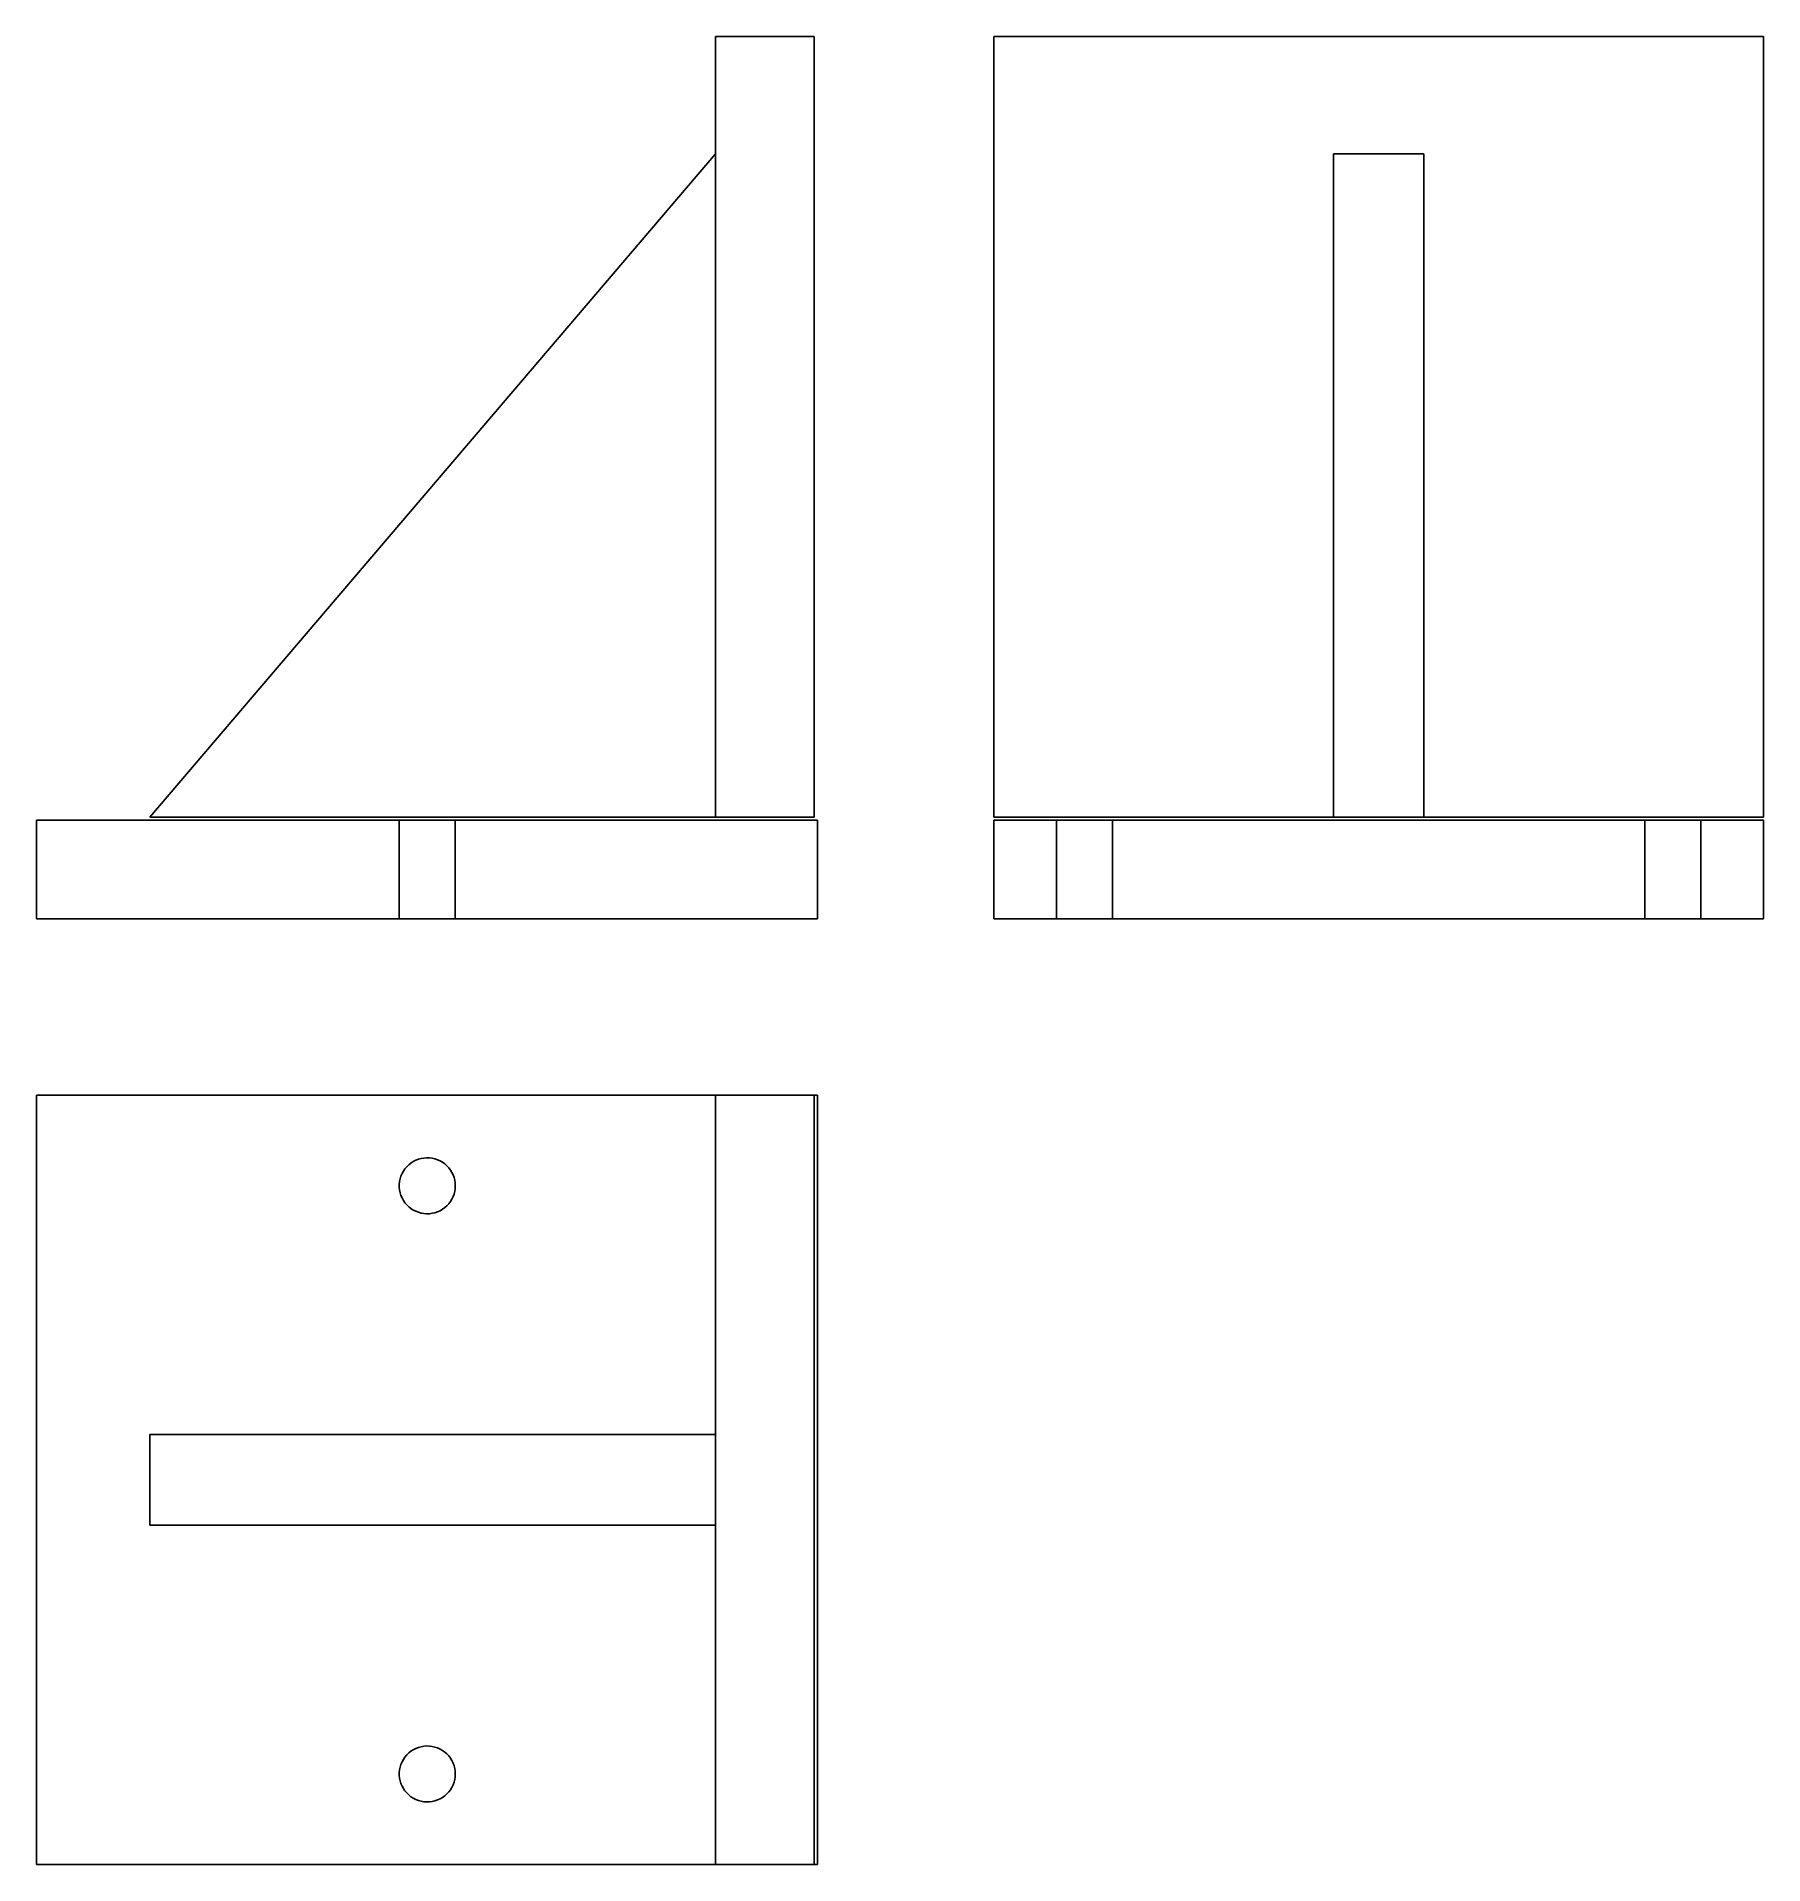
# Model space of a CAD drawing. Extents: x 0 to 1.19, y 0 to 1.26.
import ezdxf

# ---------------------------------------------------------------- set-up
doc = ezdxf.new("R2010")
doc.units = 0
doc.linetypes.add('HIDDEN', pattern=[0.030469, 0.020323, -0.010146])
for name, color, linetype in [('FRONT', 7, 'CONTINUOUS'), ('FRONT_HID', 7, 'HIDDEN'), ('LEFT', 7, 'CONTINUOUS'), ('LEFT_HID', 7, 'HIDDEN'), ('TOP', 7, 'CONTINUOUS'), ('TOP_HID', 7, 'HIDDEN')]:
    doc.layers.add(name, color=color, linetype=linetype)

msp = doc.modelspace()

# ---------------------------------------------------------------- linework, layer by layer
at = {"layer": 'FRONT'}
for p, q in [((0.536842, 1.2625), (0.46875, 1.2625)), ((0.46875, 1.2625), (0.46875, 1.183059)), ((0.536842, 0.723437), (0.536842, 1.2625)), ((0.46875, 1.181578), (0.078125, 0.723438)), ((0.46875, 1.183059), (0.46875, 0.723437)), ((0, 0.721217), (0, 0.653125)), ((0.079441, 0.721217), (0, 0.721217)), ((0.078125, 0.723437), (0.46875, 0.723437)), ((0.47097, 0.721217), (0.079441, 0.721217)), ((0.46875, 0.723437), (0.536842, 0.723437)), ((0.539062, 0.721217), (0.47097, 0.721217)), ((0.539062, 0.653125), (0.539062, 0.721217)), ((0, 0.653125), (0.539062, 0.653125))]:
    msp.add_line(p, q, dxfattribs=at)
at = {"layer": 'FRONT_HID', "linetype": 'HIDDEN'}
for p, q in [((0.46875, 1.183059), (0.46875, 1.181578)), ((0.46875, 1.183059), (0.46875, 1.181578)), ((0.46875, 1.183059), (0.46875, 1.181578)), ((0.46875, 1.181578), (0.46875, 0.723437)), ((0.46875, 0.723437), (0.46875, 1.181578)), ((0.289062, 0.721217), (0.250411, 0.721217)), ((0.250411, 0.721217), (0.289062, 0.721217)), ((0.289062, 0.721217), (0.250411, 0.721217)), ((0.250411, 0.721217), (0.289062, 0.721217)), ((0.250411, 0.653125), (0.250411, 0.721217)), ((0.250411, 0.653125), (0.250411, 0.721217)), ((0.289062, 0.721217), (0.289062, 0.653125)), ((0.289062, 0.721217), (0.289062, 0.653125)), ((0.46875, 0.723437), (0.471135, 0.723437)), ((0.46875, 0.723437), (0.471135, 0.723437)), ((0.46875, 0.723437), (0.471135, 0.723437)), ((0.471135, 0.723437), (0.536842, 0.723437)), ((0.471135, 0.723437), (0.536842, 0.723437)), ((0.471135, 0.723437), (0.536842, 0.723437)), ((0.289062, 0.653125), (0.250411, 0.653125)), ((0.250411, 0.653125), (0.289062, 0.653125)), ((0.289062, 0.653125), (0.250411, 0.653125)), ((0.250411, 0.653125), (0.289062, 0.653125))]:
    msp.add_line(p, q, dxfattribs=at)
at = {"layer": 'LEFT'}
for p, q in [((0.660937, 1.2625), (0.660937, 1.183059)), ((0.895312, 1.2625), (0.660937, 1.2625)), ((0.926562, 1.2625), (0.895312, 1.2625)), ((0.926562, 1.2625), (0.957812, 1.2625)), ((0.957812, 1.2625), (1.192187, 1.2625)), ((1.192187, 1.2625), (1.192187, 1.183059)), ((0.660937, 1.183059), (0.660938, 0.723437)), ((0.895312, 1.181578), (0.895313, 0.723438)), ((0.926562, 1.181578), (0.895312, 1.181578)), ((0.957812, 1.181578), (0.926562, 1.181578)), ((0.957812, 1.181578), (0.957813, 0.723438)), ((1.192187, 1.183059), (1.192188, 0.723437)), ((0.895312, 0.723437), (0.660937, 0.723437)), ((0.895312, 0.721217), (0.660937, 0.721217)), ((0.660937, 0.721217), (0.660937, 0.653125)), ((0.926562, 0.723437), (0.895312, 0.723437)), ((0.926562, 0.721217), (0.895312, 0.721217)), ((0.926562, 0.723437), (0.957812, 0.723437)), ((0.926562, 0.721217), (0.957812, 0.721217)), ((0.957812, 0.723437), (1.192187, 0.723437)), ((0.957812, 0.721217), (1.192187, 0.721217)), ((1.192187, 0.721217), (1.192187, 0.653125)), ((0.895312, 0.653125), (0.660937, 0.653125)), ((0.926562, 0.653125), (0.895312, 0.653125)), ((0.926562, 0.653125), (0.957812, 0.653125)), ((0.957812, 0.653125), (1.192187, 0.653125))]:
    msp.add_line(p, q, dxfattribs=at)
at = {"layer": 'LEFT_HID', "linetype": 'HIDDEN'}
for p, q in [((0.660937, 0.723437), (0.660937, 1.2625)), ((1.192187, 0.723437), (1.192187, 1.2625)), ((0.723437, 0.721217), (0.704112, 0.721217)), ((0.704112, 0.721217), (0.742763, 0.721217)), ((0.704112, 0.653125), (0.704112, 0.721217)), ((0.742763, 0.721217), (0.723437, 0.721217)), ((0.742763, 0.653125), (0.742763, 0.721217)), ((1.129687, 0.721217), (1.110362, 0.721217)), ((1.110362, 0.721217), (1.149013, 0.721217)), ((1.110362, 0.653125), (1.110362, 0.721217)), ((1.149013, 0.721217), (1.129687, 0.721217)), ((1.149013, 0.653125), (1.149013, 0.721217)), ((0.723437, 0.653125), (0.704112, 0.653125)), ((0.704112, 0.653125), (0.742763, 0.653125)), ((0.742763, 0.653125), (0.723437, 0.653125)), ((1.129687, 0.653125), (1.110362, 0.653125)), ((1.110362, 0.653125), (1.149013, 0.653125)), ((1.149013, 0.653125), (1.129687, 0.653125))]:
    msp.add_line(p, q, dxfattribs=at)
at = {"layer": 'TOP'}
for p, q in [((0, 0.296875), (0, 0.53125)), ((0.079441, 0.53125), (0, 0.53125)), ((0.46875, 0.53125), (0.079441, 0.53125)), ((0.536842, 0.53125), (0.46875, 0.53125)), ((0.46875, 0.296875), (0.46875, 0.53125)), ((0.536842, 0.296875), (0.536842, 0.53125)), ((0.539062, 0.53125), (0.536842, 0.53125)), ((0.539062, 0.296875), (0.539062, 0.53125)), ((0.254332, 0.480419), (0.253246, 0.478827)), ((0.25557, 0.481895), (0.254332, 0.480419)), ((0.256949, 0.48324), (0.25557, 0.481895)), ((0.258456, 0.484441), (0.256949, 0.48324)), ((0.260074, 0.485487), (0.258456, 0.484441)), ((0.261788, 0.486365), (0.260074, 0.485487)), ((0.263582, 0.487069), (0.261788, 0.486365)), ((0.265436, 0.487591), (0.263582, 0.487069)), ((0.267334, 0.487926), (0.265436, 0.487591)), ((0.269255, 0.48807), (0.267334, 0.487926)), ((0.271181, 0.488022), (0.269255, 0.48807)), ((0.273093, 0.487782), (0.271181, 0.488022)), ((0.274971, 0.487353), (0.273093, 0.487782)), ((0.276797, 0.48674), (0.274971, 0.487353)), ((0.278553, 0.485947), (0.276797, 0.48674)), ((0.280222, 0.484984), (0.278553, 0.485947)), ((0.281786, 0.483859), (0.280222, 0.484984)), ((0.283231, 0.482585), (0.281786, 0.483859)), ((0.284541, 0.481172), (0.283231, 0.482585)), ((0.285704, 0.479637), (0.284541, 0.481172)), ((0.250627, 0.47163), (0.250435, 0.469713)), ((0.250435, 0.469713), (0.250435, 0.467787)), ((0.250435, 0.467787), (0.250627, 0.46587)), ((0.251009, 0.473519), (0.250627, 0.47163)), ((0.251577, 0.47536), (0.251009, 0.473519)), ((0.252325, 0.477135), (0.251577, 0.47536)), ((0.253246, 0.478827), (0.252325, 0.477135)), ((0.286709, 0.477993), (0.285704, 0.479637)), ((0.287545, 0.476257), (0.286709, 0.477993)), ((0.288204, 0.474446), (0.287545, 0.476257)), ((0.288679, 0.472579), (0.288204, 0.474446)), ((0.288966, 0.470674), (0.288679, 0.472579)), ((0.289062, 0.46875), (0.288966, 0.470674)), ((0.288966, 0.466826), (0.289062, 0.46875)), ((0.250627, 0.46587), (0.251009, 0.463981)), ((0.251009, 0.463981), (0.251577, 0.46214)), ((0.251577, 0.46214), (0.252325, 0.460365)), ((0.252325, 0.460365), (0.253246, 0.458673)), ((0.253246, 0.458673), (0.254332, 0.457081)), ((0.254332, 0.457081), (0.25557, 0.455605)), ((0.25557, 0.455605), (0.256949, 0.45426)), ((0.281786, 0.453641), (0.283231, 0.454915)), ((0.283231, 0.454915), (0.284541, 0.456328)), ((0.284541, 0.456328), (0.285704, 0.457863)), ((0.285704, 0.457863), (0.286709, 0.459507)), ((0.286709, 0.459507), (0.287545, 0.461243)), ((0.287545, 0.461243), (0.288204, 0.463054)), ((0.288204, 0.463054), (0.288679, 0.464921)), ((0.288679, 0.464921), (0.288966, 0.466826)), ((0.256949, 0.45426), (0.258456, 0.453059)), ((0.258456, 0.453059), (0.260074, 0.452013)), ((0.260074, 0.452013), (0.261788, 0.451135)), ((0.261788, 0.451135), (0.263582, 0.450431)), ((0.263582, 0.450431), (0.265436, 0.449909)), ((0.265436, 0.449909), (0.267334, 0.449574)), ((0.267334, 0.449574), (0.269255, 0.44943)), ((0.269255, 0.44943), (0.271181, 0.449478)), ((0.271181, 0.449478), (0.273093, 0.449718)), ((0.273093, 0.449718), (0.274971, 0.450147)), ((0.274971, 0.450147), (0.276797, 0.45076)), ((0.276797, 0.45076), (0.278553, 0.451553)), ((0.278553, 0.451553), (0.280222, 0.452516)), ((0.280222, 0.452516), (0.281786, 0.453641)), ((0, 0.265625), (0, 0.296875)), ((0.078125, 0.265625), (0.078125, 0.296875)), ((0.46875, 0.296875), (0.078125, 0.296875)), ((0.46875, 0.265625), (0.46875, 0.296875)), ((0.536842, 0.265625), (0.536842, 0.296875)), ((0.539062, 0.265625), (0.539062, 0.296875)), ((0, 0.265625), (0, 0.234375)), ((0.078125, 0.265625), (0.078125, 0.234375)), ((0.46875, 0.265625), (0.46875, 0.234375)), ((0.536842, 0.265625), (0.536842, 0.234375)), ((0.539062, 0.265625), (0.539062, 0.234375)), ((0, 0.234375), (0, 0)), ((0.46875, 0.234375), (0.078125, 0.234375)), ((0.46875, 0.234375), (0.46875, 0)), ((0.536842, 0.234375), (0.536842, 0)), ((0.539062, 0.234375), (0.539062, 0)), ((0.256949, 0.07699), (0.25557, 0.075645)), ((0.258456, 0.078191), (0.256949, 0.07699)), ((0.260074, 0.079237), (0.258456, 0.078191)), ((0.261788, 0.080115), (0.260074, 0.079237)), ((0.263582, 0.080819), (0.261788, 0.080115)), ((0.265436, 0.081341), (0.263582, 0.080819)), ((0.267334, 0.081676), (0.265436, 0.081341)), ((0.269255, 0.08182), (0.267334, 0.081676)), ((0.271181, 0.081772), (0.269255, 0.08182)), ((0.273093, 0.081532), (0.271181, 0.081772)), ((0.274971, 0.081103), (0.273093, 0.081532)), ((0.276797, 0.08049), (0.274971, 0.081103)), ((0.278553, 0.079697), (0.276797, 0.08049)), ((0.280222, 0.078734), (0.278553, 0.079697)), ((0.281786, 0.077609), (0.280222, 0.078734)), ((0.283231, 0.076335), (0.281786, 0.077609)), ((0.284541, 0.074922), (0.283231, 0.076335)), ((0.250627, 0.06538), (0.250435, 0.063463)), ((0.250435, 0.063463), (0.250435, 0.061537)), ((0.251009, 0.067269), (0.250627, 0.06538)), ((0.251577, 0.06911), (0.251009, 0.067269)), ((0.252325, 0.070885), (0.251577, 0.06911)), ((0.253246, 0.072577), (0.252325, 0.070885)), ((0.254332, 0.074169), (0.253246, 0.072577)), ((0.25557, 0.075645), (0.254332, 0.074169)), ((0.285704, 0.073387), (0.284541, 0.074922)), ((0.286709, 0.071743), (0.285704, 0.073387)), ((0.287545, 0.070007), (0.286709, 0.071743)), ((0.288204, 0.068196), (0.287545, 0.070007)), ((0.288679, 0.066329), (0.288204, 0.068196)), ((0.288966, 0.064424), (0.288679, 0.066329)), ((0.289062, 0.0625), (0.288966, 0.064424)), ((0.250435, 0.061537), (0.250627, 0.05962)), ((0.250627, 0.05962), (0.251009, 0.057731)), ((0.251009, 0.057731), (0.251577, 0.05589)), ((0.251577, 0.05589), (0.252325, 0.054115)), ((0.252325, 0.054115), (0.253246, 0.052423)), ((0.253246, 0.052423), (0.254332, 0.050831)), ((0.254332, 0.050831), (0.25557, 0.049355)), ((0.284541, 0.050078), (0.285704, 0.051613)), ((0.285704, 0.051613), (0.286709, 0.053257)), ((0.286709, 0.053257), (0.287545, 0.054993)), ((0.287545, 0.054993), (0.288204, 0.056804)), ((0.288204, 0.056804), (0.288679, 0.058671)), ((0.288679, 0.058671), (0.288966, 0.060576)), ((0.288966, 0.060576), (0.289062, 0.0625)), ((0.25557, 0.049355), (0.256949, 0.04801)), ((0.256949, 0.04801), (0.258456, 0.046809)), ((0.258456, 0.046809), (0.260074, 0.045763)), ((0.260074, 0.045763), (0.261788, 0.044885)), ((0.261788, 0.044885), (0.263582, 0.044181)), ((0.263582, 0.044181), (0.265436, 0.043659)), ((0.265436, 0.043659), (0.267334, 0.043324)), ((0.267334, 0.043324), (0.269255, 0.04318)), ((0.269255, 0.04318), (0.271181, 0.043228)), ((0.271181, 0.043228), (0.273093, 0.043468)), ((0.273093, 0.043468), (0.274971, 0.043897)), ((0.274971, 0.043897), (0.276797, 0.04451)), ((0.276797, 0.04451), (0.278553, 0.045303)), ((0.278553, 0.045303), (0.280222, 0.046266)), ((0.280222, 0.046266), (0.281786, 0.047391)), ((0.281786, 0.047391), (0.283231, 0.048665)), ((0.283231, 0.048665), (0.284541, 0.050078)), ((0.079441, 0), (0, 0)), ((0.46875, 0), (0.079441, 0)), ((0.536842, 0), (0.46875, 0)), ((0.539062, 0), (0.536842, 0))]:
    msp.add_line(p, q, dxfattribs=at)
at = {"layer": 'TOP_HID', "linetype": 'HIDDEN'}
for p, q in [((0, 0.53125), (0.539062, 0.53125)), ((0.47097, 0.53125), (0.46875, 0.53125)), ((0.536842, 0.53125), (0.47097, 0.53125)), ((0.078125, 0.296875), (0.46875, 0.296875)), ((0.078125, 0.234375), (0.46875, 0.234375)), ((0, 0), (0.539062, 0)), ((0.47097, 0), (0.46875, 0)), ((0.536842, 0), (0.47097, 0))]:
    msp.add_line(p, q, dxfattribs=at)

doc.saveas('drawing.dxf')
